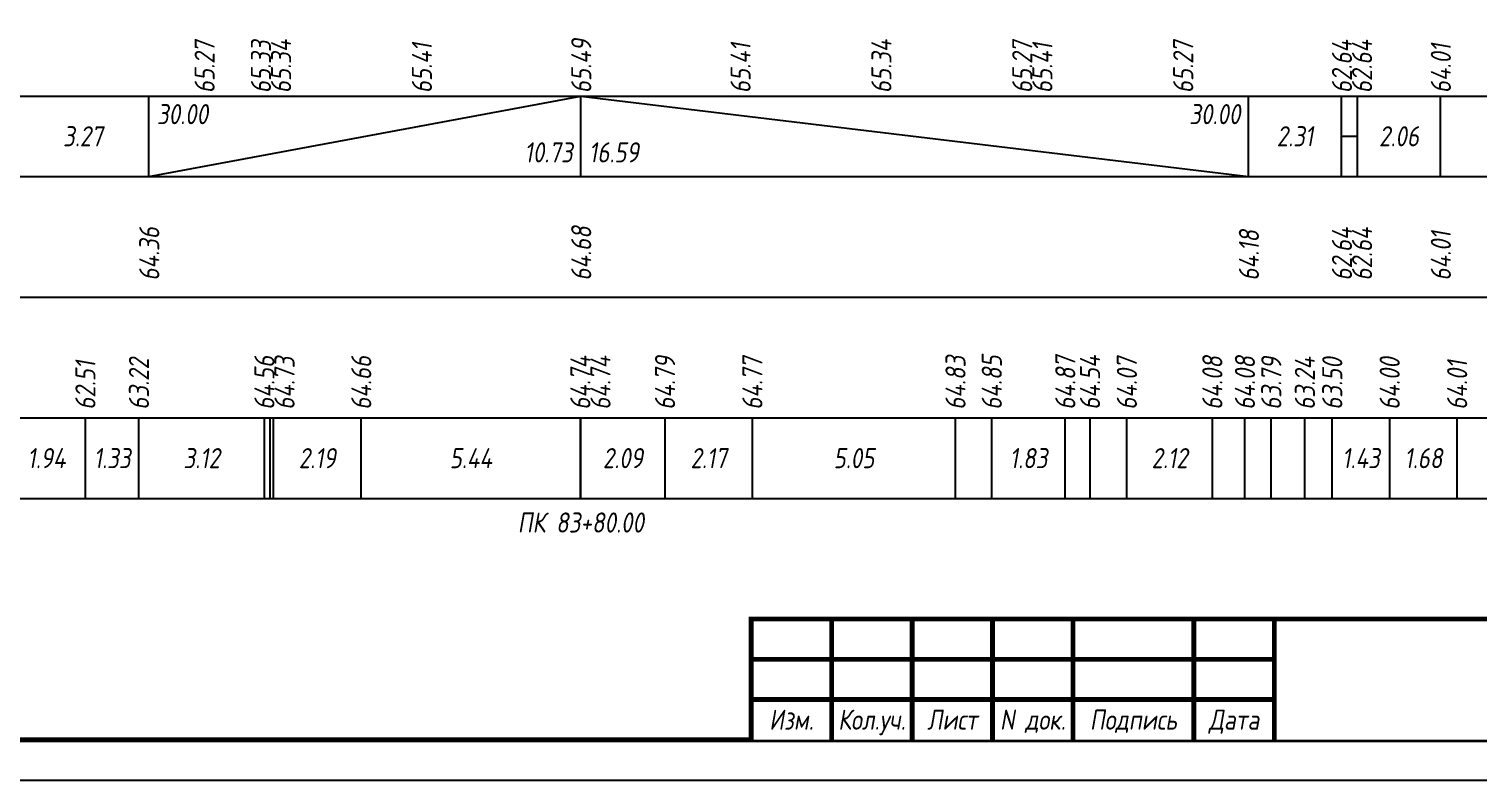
# Model space of a CAD drawing. Extents: x -717 to 1451, y -133302 to 233.
# Drawn here: x 110.2 to 290.4, y -132074.4 to -131981.1 of the extents above; entities that cross this region are included whole.
import ezdxf
from ezdxf.enums import TextEntityAlignment as Align

# ---------------------------------------------------------------- set-up
doc = ezdxf.new("R2010")
doc.units = 0
for name, color, linetype in [('Зарамочное оформление', 7, 'Continuous'), ('Код_510', 7, 'Continuous'), ('Код_514', 1, 'Continuous'), ('Код_516', 1, 'Continuous'), ('Подписи поперечников', 7, 'Continuous'), ('Таблица', 7, 'Continuous')]:
    doc.layers.add(name, color=color, linetype=linetype)
doc.styles.add('М', font='romand.shx', dxfattribs={"width": 0.8, "oblique": 10, "height": 2.5})

msp = doc.modelspace()

# ---------------------------------------------------------------- linework, layer by layer
at = {"flags": 128}
msp.add_lwpolyline([(-30.054, -132074.421), (389.946, -132074.421), (389.946, -131777.421), (-30.054, -131777.421)], close=True, dxfattribs=at)
at = {"const_width": 0.6, "flags": 128}
msp.add_lwpolyline([(-10.054, -132069.421), (384.946, -132069.421), (384.946, -131782.421), (-10.054, -131782.421)], close=True, dxfattribs=at)
at = {"layer": 'Код_510'}
for p, q in [((117.229, -132039.421), (117.229, -132029.421)), ((123.881, -132039.421), (123.881, -132029.421)), ((139.472, -132039.421), (139.472, -132029.421)), ((140.177, -132039.421), (140.177, -132029.421)), ((140.579, -132039.421), (140.579, -132029.421)), ((151.507, -132039.421), (151.507, -132029.421)), ((178.73, -132039.421), (178.73, -132029.421)), ((178.783, -132039.421), (178.783, -132029.421)), ((189.25, -132039.421), (189.25, -132029.421)), ((200.102, -132039.421), (200.102, -132029.421)), ((225.341, -132039.421), (225.341, -132029.421)), ((229.85, -132039.421), (229.85, -132029.421)), ((238.985, -132039.421), (238.985, -132029.421)), ((242.052, -132039.421), (242.052, -132029.421)), ((246.633, -132039.421), (246.633, -132029.421)), ((257.253, -132039.421), (257.253, -132029.421)), ((261.303, -132039.421), (261.303, -132029.421)), ((264.577, -132039.421), (264.577, -132029.421)), ((268.752, -132039.421), (268.752, -132029.421)), ((272.155, -132039.421), (272.155, -132029.421)), ((279.286, -132039.421), (279.286, -132029.421)), ((287.672, -132039.421), (287.672, -132029.421))]:
    msp.add_line(p, q, dxfattribs=at)
at = {"layer": 'Код_516'}
for p, q in [((125.111, -131999.421), (125.111, -131989.421)), ((125.111, -131999.421), (178.783, -131989.421)), ((178.783, -131999.421), (178.783, -131989.421)), ((178.783, -131989.421), (261.743, -131999.421)), ((261.743, -131999.421), (261.743, -131989.421)), ((273.303, -131999.421), (273.303, -131989.421)), ((275.303, -131999.421), (275.303, -131989.421)), ((285.591, -131999.421), (285.591, -131989.421)), ((273.303, -131994.421), (275.303, -131994.421))]:
    msp.add_line(p, q, dxfattribs=at)
at = {"layer": 'Таблица'}
for p, q in [((80, -131989.421), (310.646, -131989.421)), ((79.946, -131999.421), (310.591, -131999.421)), ((79.946, -132014.421), (310.591, -132014.421)), ((79.946, -132029.421), (310.591, -132029.421)), ((79.946, -132039.421), (310.591, -132039.421))]:
    msp.add_line(p, q, dxfattribs=at)

# ---------------------------------------------------------------- texts
at = {"layer": 'Код_510', "style": 'М', "oblique": 10, "width": 0.8}
for s, p in [('63.22', (123.881, -132028.421)), ('64.56', (139.472, -132028.421)), ('64.73', (141.972, -132028.421)), ('64.66', (151.507, -132028.421)), ('64.74', (178.73, -132028.421)), ('64.74', (181.23, -132028.421)), ('64.79', (189.25, -132028.421)), ('64.77', (200.102, -132028.421)), ('64.83', (225.341, -132028.421)), ('64.85', (229.85, -132028.421)), ('64.87', (238.985, -132028.421)), ('64.54', (242.052, -132028.421)), ('64.07', (246.633, -132028.421)), ('64.08', (257.253, -132028.421)), ('64.08', (261.303, -132028.421)), ('63.79', (264.577, -132028.421)), ('63.50', (272.155, -132028.421)), ('64.00', (279.286, -132028.421)), ('62.51', (117.229, -132028.421)), ('63.24', (268.752, -132028.421)), ('64.01', (287.672, -132028.421))]:
    msp.add_text(s, height=2.5, rotation=90, dxfattribs=at).set_placement(p, align=Align.MIDDLE_LEFT)
for s, p in [('1.94', (112.389, -132034.421)), ('1.33', (120.555, -132034.421)), ('3.12', (131.677, -132034.421)), ('2.19', (146.043, -132034.421)), ('5.44', (165.118, -132034.421)), ('2.09', (184.016, -132034.421)), ('2.17', (194.676, -132034.421)), ('5.05', (212.721, -132034.421)), ('1.83', (234.417, -132034.421)), ('2.12', (251.943, -132034.421)), ('1.43', (275.721, -132034.421)), ('1.68', (283.479, -132034.421))]:
    msp.add_text(s, height=2.5, dxfattribs=at).set_placement(p, align=Align.MIDDLE_CENTER)
at = {"layer": 'Код_514', "style": 'М', "oblique": 10, "width": 0.8}
for s, p in [('65.27', (132.042, -131989.073)), ('65.33', (139.042, -131989.073)), ('65.34', (141.542, -131989.073)), ('65.41', (159.042, -131989.073)), ('65.49', (178.837, -131989.073)), ('65.41', (198.633, -131989.073)), ('65.34', (216.133, -131989.073)), ('65.27', (233.633, -131989.073)), ('65.41', (236.133, -131989.073)), ('65.27', (253.633, -131989.073)), ('62.64', (273.357, -131989.073)), ('62.64', (275.857, -131989.073)), ('64.01', (285.646, -131989.073))]:
    msp.add_text(s, height=2.5, rotation=90, dxfattribs=at).set_placement(p, align=Align.MIDDLE_LEFT)
at = {"layer": 'Код_516', "style": 'М', "oblique": 10, "width": 0.8}
msp.add_text('30.00', height=2.5, dxfattribs=at).set_placement((126.111, -131990.421), align=Align.TOP_LEFT)
msp.add_text('30.00', height=2.5, dxfattribs=at).set_placement((260.743, -131990.421), align=Align.TOP_RIGHT)
for s, p in [('3.27', (116.925, -131994.421)), ('2.31', (267.523, -131994.421)), ('2.06', (280.447, -131994.421))]:
    msp.add_text(s, height=2.5, dxfattribs=at).set_placement(p, align=Align.MIDDLE_CENTER)
msp.add_text('10.73', height=2.5, dxfattribs=at).set_placement((177.783, -131998.421), align=Align.BOTTOM_RIGHT)
msp.add_text('16.59', height=2.5, dxfattribs=at).set_placement((179.783, -131998.421), align=Align.BOTTOM_LEFT)
for s, p in [('64.68', (178.837, -132012.371)), ('64.36', (125.166, -132012.371)), ('64.18', (261.797, -132012.371)), ('62.64', (273.357, -132012.371)), ('62.64', (275.857, -132012.371)), ('64.01', (285.646, -132012.371))]:
    msp.add_text(s, height=2.5, rotation=90, dxfattribs=at).set_placement(p, align=Align.MIDDLE_LEFT)
at = {"layer": 'Подписи поперечников', "style": 'М', "oblique": 10, "width": 0.8}
msp.add_text('ПК 83+80.00', height=2.5, dxfattribs=at).set_placement((178.783, -132044.421), align=Align.BOTTOM_CENTER)

# ---------------------------------------------------------------- next in the draw order: wipeouts: each hides what was drawn before it
at = {"linetype": 'Continuous'}
msp.add_wipeout([(199.946, -132054.421), (384.946, -132054.421), (384.946, -132069.421), (199.946, -132069.421)], dxfattribs=at).dxf.layer = 'Зарамочное оформление'

# ---------------------------------------------------------------- next in the draw order: linework, layer by layer
at = {"layer": 'Зарамочное оформление', "linetype": 'Continuous', "lineweight": -3, "const_width": 0.6, "flags": 128}
for points in [[(199.946, -132069.421), (199.946, -132054.421), (384.946, -132054.421)], [(209.946, -132054.421), (209.946, -132069.421)], [(219.946, -132054.421), (219.946, -132069.421)], [(229.946, -132054.421), (229.946, -132069.421)], [(239.946, -132054.421), (239.946, -132069.421)], [(254.946, -132054.421), (254.946, -132069.421)], [(264.946, -132054.421), (264.946, -132069.421)], [(199.946, -132059.421), (264.946, -132059.421)], [(199.946, -132064.421), (264.946, -132064.421)]]:
    msp.add_lwpolyline(points, dxfattribs=at)

# ---------------------------------------------------------------- next in the draw order: texts
at = {"layer": 'Зарамочное оформление', "linetype": 'Continuous', "style": 'М', "oblique": 10, "width": 0.8}
for s, p in [('Изм.', (204.946, -132066.921)), ('Кол.уч.', (214.946, -132066.921)), ('Лист', (224.946, -132066.921)), ('N док.', (234.946, -132066.921)), ('Подпись', (247.446, -132066.921)), ('Дата', (259.946, -132066.921))]:
    msp.add_text(s, height=2.5, dxfattribs=at).set_placement(p, align=Align.MIDDLE_CENTER)

doc.saveas('drawing.dxf')
